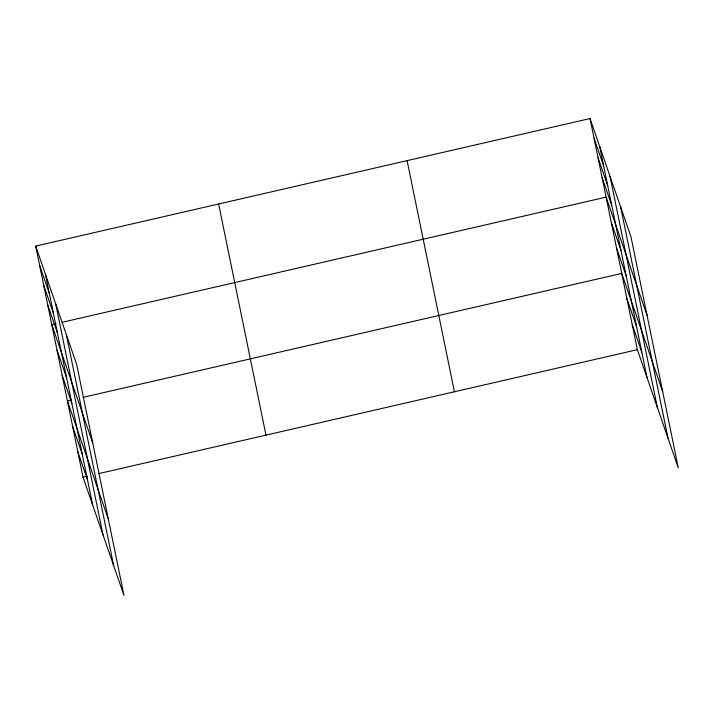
<?xml version="1.0" encoding="UTF-8"?>
<svg xmlns="http://www.w3.org/2000/svg" width="714" height="714" viewBox="0 0 714 714"><rect width="100%" height="100%" fill="white"/><g stroke="black" fill="none" stroke-linecap="round" stroke-linejoin="round"><path stroke-width="1.07" d="M35.7 246.089L76.639 364.318L123.977 595.449L83.038 477.22L35.7 246.089L590.023 118.551L630.962 236.78L678.3 467.911L637.361 349.681L590.023 118.551M55.978 323.71L51.792 324.674L92.731 442.903M62.243 322.264L606.115 197.135L647.062 315.365M71.596 399.983L67.419 400.947L108.358 519.176M83.092 397.341L621.742 273.408L662.681 391.638M83.038 477.22L87.215 476.256M98.719 473.614L637.361 349.681M594.048 138.195L603.696 166.059M598.073 157.839L607.721 185.702M602.098 177.491L611.737 205.346M611.327 222.563L620.975 250.418M616.53 247.981L626.178 275.845M626.946 298.836L636.593 326.691M632.149 324.254L641.797 352.118M39.725 265.733L49.373 293.597M43.75 285.377L53.398 313.241M47.767 305.03L57.415 332.885M57.004 350.101L66.652 377.956M62.207 375.519L71.855 403.383M72.623 426.374L82.271 454.229M77.826 451.792L87.474 479.656M620.636 206.962L667.974 438.093M609.997 176.233L657.335 407.364M599.671 146.415L647.009 377.545M407.096 160.641L454.434 391.772M218.627 203.999L265.965 435.129M66.313 334.5L113.651 565.631M55.674 303.771L103.012 534.902M45.348 273.953L92.686 505.084"/></g></svg>
